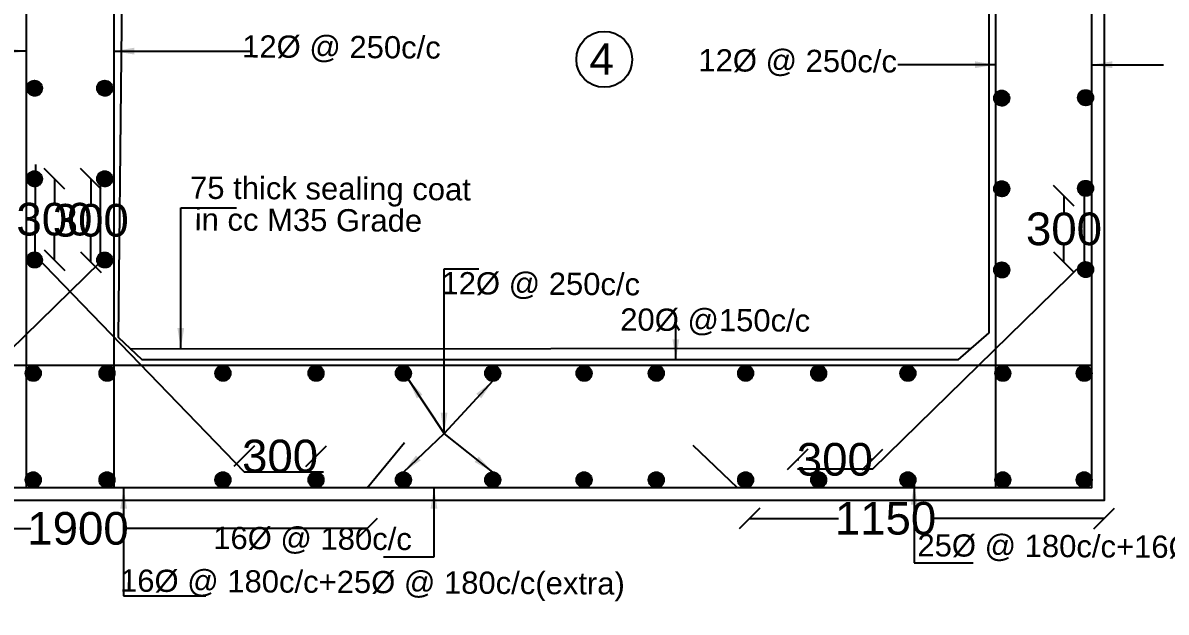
# Model space of a CAD drawing. Header units: millimetres. Extents: x 5124 to 3877021, y 2311 to 45953129.
# Drawn here: x 3868483 to 3873741, y 45940703 to 45943410 of the extents above; entities that cross this region are included whole.
import ezdxf

# ---------------------------------------------------------------- set-up
doc = ezdxf.new("R2010")
doc.units = ezdxf.units.MM
doc.header["$MEASUREMENT"] = 0
doc.layers.add('DIMENSION', color=7, linetype='Continuous')
doc.layers.add('DRAWING', color=7, linetype='Continuous')
doc.styles.get("Standard").update_dxf_attribs({"font": 'arial.ttf', "height": 150})
doc.dimstyles.get("Standard").update_dxf_attribs({"dimtxt": 200, "dimasz": 110, "dimexe": 0.18, "dimexo": 0.0625, "dimgap": 0.09, "dimtad": 0, "dimtih": 1, "dimtoh": 1, "dimdec": 0, "dimzin": 0, "dimdsep": 46, "dimtxsty": 'Standard', "dimblk": 'OBLIQUE', "dimcen": 0.09, "dimse1": 1, "dimse2": 1, "dimadec": 0, "dimazin": 0, "dimtfac": 1, "dimtdec": 0, "dimtofl": 0, "dimtmove": 0, "dimatfit": 3, "dimfxl": 1, "dimtolj": 1, "dimtzin": 0, "dimarcsym": 0})

# ---------------------------------------------------------------- blocks, each defined once
blk = doc.blocks.new('_Oblique')
at = {"color": 0, "linetype": 'ByBlock', "lineweight": -2}
blk.add_line((-0.5, -0.5), (0.5, 0.5), dxfattribs=at)
blk = doc.blocks.new('*D147')
at = {"layer": 'Defpoints', "color": 0, "transparency": 16777216}
for p in [(3868536.6, 45942694), (3868536.6, 45942320.8), (3868628.3, 45942320.8)]:
    blk.add_point(p, dxfattribs=at)
at = {"layer": 'DIMENSION', "color": 0, "lineweight": -2, "transparency": 16777216}
for p, q in [((3868628.3, 45942694), (3868628.3, 45942584)), ((3868628.3, 45942320.8), (3868628.3, 45942430.7))]:
    blk.add_line(p, q, dxfattribs=at)
at = {"layer": 'DIMENSION', "color": 0, "lineweight": -2, "transparency": 16777216, "xscale": 95, "yscale": 95, "zscale": 95}
for p, rotation in [((3868628.3, 45942694), 90), ((3868628.3, 45942320.8), 270)]:
    blk.add_blockref('_Oblique', p, dxfattribs=dict(at, rotation=rotation))
at = {"layer": 'DIMENSION', "color": 0, "transparency": 16777216, "insert": (3868628.3, 45942507.4), "char_height": 150, "attachment_point": 5}
blk.add_mtext('\\A1;300', dxfattribs=at)
blk = doc.blocks.new('*D148')
at = {"layer": 'Defpoints', "color": 0, "transparency": 16777216}
for p in [(3868795.5, 45942694), (3868859.6, 45942694), (3868837.9, 45942310.7)]:
    blk.add_point(p, dxfattribs=at)
at = {"layer": 'DIMENSION', "color": 0, "lineweight": -2, "transparency": 16777216}
for p, q in [((3868795.5, 45942694), (3868795.5, 45942579)), ((3868795.5, 45942310.7), (3868795.5, 45942425.7))]:
    blk.add_line(p, q, dxfattribs=at)
at = {"layer": 'DIMENSION', "color": 0, "lineweight": -2, "transparency": 16777216, "xscale": 95, "yscale": 95, "zscale": 95}
for p, rotation in [((3868795.5, 45942694), 90), ((3868795.5, 45942310.7), 270)]:
    blk.add_blockref('_Oblique', p, dxfattribs=dict(at, rotation=rotation))
at = {"layer": 'DIMENSION', "color": 0, "transparency": 16777216, "insert": (3868795.5, 45942502.4), "char_height": 150, "attachment_point": 5}
blk.add_mtext('\\A1;300', dxfattribs=at)
blk = doc.blocks.new('*D154')
at = {"layer": 'Defpoints', "color": 0, "transparency": 16777216}
for p in [(3873271.3, 45942615.1), (3873370.5, 45942615.1), (3873363.7, 45942310.7)]:
    blk.add_point(p, dxfattribs=at)
at = {"layer": 'DIMENSION', "color": 0, "lineweight": -2, "transparency": 16777216}
for p, q in [((3873271.3, 45942615.1), (3873271.3, 45942539.6)), ((3873271.3, 45942310.7), (3873271.3, 45942386.2))]:
    blk.add_line(p, q, dxfattribs=at)
at = {"layer": 'DIMENSION', "color": 0, "lineweight": -2, "transparency": 16777216, "xscale": 95, "yscale": 95, "zscale": 95}
for p, rotation in [((3873271.3, 45942615.1), 90), ((3873271.3, 45942310.7), 270)]:
    blk.add_blockref('_Oblique', p, dxfattribs=dict(at, rotation=rotation))
at = {"layer": 'DIMENSION', "color": 0, "transparency": 16777216, "insert": (3873271.3, 45942462.9), "char_height": 150, "attachment_point": 5}
blk.add_mtext('\\A1;300', dxfattribs=at)
blk = doc.blocks.new('*D155')
at = {"layer": 'Defpoints', "color": 0, "transparency": 16777216}
for p in [(3872045, 45941403.9), (3872045, 45941359.4), (3872389.9, 45941359.4)]:
    blk.add_point(p, dxfattribs=at)
at = {"layer": 'DIMENSION', "color": 0, "lineweight": -2, "transparency": 16777216}
for p, q in [((3872045, 45941403.9), (3872052, 45941403.9)), ((3872389.9, 45941403.9), (3872382.9, 45941403.9))]:
    blk.add_line(p, q, dxfattribs=at)
at = {"layer": 'DIMENSION', "color": 0, "lineweight": -2, "transparency": 16777216, "xscale": 95, "yscale": 95, "zscale": 95, "rotation": 180}
blk.add_blockref('_Oblique', (3872045, 45941403.9), dxfattribs=at)
at = {"layer": 'DIMENSION', "color": 0, "lineweight": -2, "transparency": 16777216, "xscale": 95, "yscale": 95, "zscale": 95}
blk.add_blockref('_Oblique', (3872389.9, 45941403.9), dxfattribs=at)
at = {"layer": 'DIMENSION', "color": 0, "transparency": 16777216, "insert": (3872217.5, 45941403.9), "char_height": 150, "attachment_point": 5}
blk.add_mtext('\\A1;300', dxfattribs=at)
blk = doc.blocks.new('*D156')
at = {"layer": 'Defpoints', "color": 0, "transparency": 16777216}
for p in [(3871824.6, 45941273.9), (3873456, 45941215.8), (3873456, 45941132.9)]:
    blk.add_point(p, dxfattribs=at)
at = {"layer": 'DIMENSION', "color": 0, "lineweight": -2, "transparency": 16777216}
for p, q in [((3871824.6, 45941132.9), (3872233.9, 45941132.9)), ((3873456, 45941132.9), (3872667.4, 45941132.9))]:
    blk.add_line(p, q, dxfattribs=at)
at = {"layer": 'DIMENSION', "color": 0, "lineweight": -2, "transparency": 16777216, "xscale": 95, "yscale": 95, "zscale": 95, "rotation": 180}
blk.add_blockref('_Oblique', (3871824.6, 45941132.9), dxfattribs=at)
at = {"layer": 'DIMENSION', "color": 0, "lineweight": -2, "transparency": 16777216, "xscale": 95, "yscale": 95, "zscale": 95}
blk.add_blockref('_Oblique', (3873456, 45941132.9), dxfattribs=at)
at = {"layer": 'DIMENSION', "color": 0, "transparency": 16777216, "insert": (3872450.6, 45941132.9), "char_height": 150, "attachment_point": 5}
blk.add_mtext('\\A1;1150', dxfattribs=at)
blk = doc.blocks.new('*D121')
at = {"layer": 'Defpoints', "color": 0, "transparency": 16777216}
for p in [(3867321, 45941273.9), (3870067.2, 45941273.9), (3870067.2, 45941086.7)]:
    blk.add_point(p, dxfattribs=at)
at = {"layer": 'DIMENSION', "color": 0, "lineweight": -2, "transparency": 16777216}
for p, q in [((3867321, 45941086.7), (3868520.1, 45941086.7)), ((3870067.2, 45941086.7), (3868953.6, 45941086.7))]:
    blk.add_line(p, q, dxfattribs=at)
at = {"layer": 'DIMENSION', "color": 0, "lineweight": -2, "transparency": 16777216, "xscale": 95, "yscale": 95, "zscale": 95, "rotation": 180}
blk.add_blockref('_Oblique', (3867321, 45941086.7), dxfattribs=at)
at = {"layer": 'DIMENSION', "color": 0, "lineweight": -2, "transparency": 16777216, "xscale": 95, "yscale": 95, "zscale": 95}
blk.add_blockref('_Oblique', (3870067.2, 45941086.7), dxfattribs=at)
at = {"layer": 'DIMENSION', "color": 0, "transparency": 16777216, "insert": (3868736.8, 45941086.7), "char_height": 150, "attachment_point": 5}
blk.add_mtext('\\A1;1900', dxfattribs=at)
blk = doc.blocks.new('*D157')
at = {"layer": 'Defpoints', "color": 0, "transparency": 16777216}
for p in [(3869831.6, 45941419.1), (3869500.3, 45941347.7), (3869831.6, 45941345.9)]:
    blk.add_point(p, dxfattribs=at)
at = {"layer": 'DIMENSION', "color": 0, "lineweight": -2, "transparency": 16777216}
for p, q in [((3869500.3, 45941419.1), (3869500.5, 45941419.1)), ((3869831.6, 45941419.1), (3869831.5, 45941419.1))]:
    blk.add_line(p, q, dxfattribs=at)
at = {"layer": 'DIMENSION', "color": 0, "lineweight": -2, "transparency": 16777216, "xscale": 95, "yscale": 95, "zscale": 95, "rotation": 180}
blk.add_blockref('_Oblique', (3869500.3, 45941419.1), dxfattribs=at)
at = {"layer": 'DIMENSION', "color": 0, "lineweight": -2, "transparency": 16777216, "xscale": 95, "yscale": 95, "zscale": 95}
blk.add_blockref('_Oblique', (3869831.6, 45941419.1), dxfattribs=at)
at = {"layer": 'DIMENSION', "color": 0, "transparency": 16777216, "insert": (3869666, 45941419.1), "char_height": 150, "attachment_point": 5}
blk.add_mtext('\\A1;300', dxfattribs=at)
blk = doc.blocks.new('*D122')
at = {"layer": 'Defpoints', "color": 0, "transparency": 16777216}
for p in [(3873456, 45946251.1), (3873456, 45946088.7), (3872956.3, 45940264.5)]:
    blk.add_point(p, dxfattribs=at)
at = {"layer": 'DIMENSION', "color": 0, "lineweight": -2, "transparency": 16777216}
for p, q in [((3872956.3, 45946088.7), (3873090.5, 45946088.7)), ((3873456, 45946088.7), (3873421.5, 45946088.7))]:
    blk.add_line(p, q, dxfattribs=at)
at = {"layer": 'DIMENSION', "color": 0, "lineweight": -2, "transparency": 16777216, "xscale": 95, "yscale": 95, "zscale": 95, "rotation": 180}
blk.add_blockref('_Oblique', (3872956.3, 45946088.7), dxfattribs=at)
at = {"layer": 'DIMENSION', "color": 0, "lineweight": -2, "transparency": 16777216, "xscale": 95, "yscale": 95, "zscale": 95}
blk.add_blockref('_Oblique', (3873456, 45946088.7), dxfattribs=at)
at = {"layer": 'DIMENSION', "color": 0, "transparency": 16777216, "insert": (3873256, 45946088.7), "char_height": 150, "attachment_point": 5}
blk.add_mtext('\\A1;350', dxfattribs=at)
blk = doc.blocks.new('*D160')
at = {"layer": 'Defpoints', "color": 0, "lineweight": -2, "transparency": 16777216}
for p, q in [((3874905.1, 45944768.4), (3874905.1, 45943763.7)), ((3874905.1, 45941871.6), (3874905.1, 45943610.4))]:
    blk.add_line(p, q, dxfattribs=at)
at = {"layer": 'Defpoints', "color": 0, "transparency": 16777216}
for p in [(3873398, 45944768.4), (3873398, 45941871.6), (3874905.1, 45941871.6)]:
    blk.add_point(p, dxfattribs=at)
at = {"layer": 'Defpoints', "color": 0, "lineweight": -2, "transparency": 16777216, "xscale": 95, "yscale": 95, "zscale": 95}
for p, rotation in [((3874905.1, 45944768.4), 90), ((3874905.1, 45941871.6), 270)]:
    blk.add_blockref('_Oblique', p, dxfattribs=dict(at, rotation=rotation))
at = {"layer": 'Defpoints', "color": 0, "transparency": 16777216, "insert": (3874905.1, 45943687.1), "char_height": 150, "attachment_point": 5}
blk.add_mtext('\\A1;1500', dxfattribs=at)

msp = doc.modelspace()

# ---------------------------------------------------------------- hatches: boundary and pattern name
at = {"layer": 'DRAWING'}
h = msp.add_hatch(dxfattribs=at)
h.set_pattern_fill('ANSI31', color=256, scale=0.463851, style=0)
h.set_pattern_definition([(45, (2201402.53053, 24631483.18082), (-0.04099901149771, 0.04099901149771), [])])
h.paths.add_polyline_path([(3868571.7, 45943110.4, 0.958694), (3868501.6, 45943113.4), (3868501.6, 45943107.5, 0.958694)])
h = msp.add_hatch(dxfattribs=at)
h.set_pattern_fill('ANSI31', color=256, scale=0.463851, style=0)
h.set_pattern_definition([(45, (2201725.512206, 24631483.18082), (-0.04099901149771, 0.04099901149771), [])])
h.paths.add_polyline_path([(3868894.7, 45943110.4, 0.958694), (3868824.6, 45943113.4), (3868824.6, 45943107.5, 0.958694)])
h = msp.add_hatch(dxfattribs=at)
h.set_pattern_fill('ANSI31', color=256, scale=0.463851, style=0)
h.set_pattern_definition([(45, (2205850.9952, 24631437.61524), (-0.04099901149771, 0.04099901149771), [])])
h.paths.add_polyline_path([(3873020.2, 45943064.9, 0.958694), (3872950.1, 45943067.8), (3872950.1, 45943061.9, 0.958694)])
h = msp.add_hatch(dxfattribs=at)
h.set_pattern_fill('ANSI31', color=256, scale=0.463851, style=0)
h.set_pattern_definition([(45, (2206236.43985, 24631439.39251), (-0.04099901149771, 0.04099901149771), [])])
h.paths.add_polyline_path([(3873405.6, 45943066.7, 0.958694), (3873335.5, 45943069.6), (3873335.5, 45943063.7, 0.958694)])
h = msp.add_hatch(dxfattribs=at)
h.set_pattern_fill('ANSI31', color=256, scale=0.463851, style=0)
h.set_pattern_definition([(45, (2201402.53053, 24631066.716925), (-0.04099901149771, 0.04099901149771), [])])
h.paths.add_polyline_path([(3868571.7, 45942694, 0.958694), (3868501.6, 45942696.9), (3868501.6, 45942691, 0.958694)])
h = msp.add_hatch(dxfattribs=at)
h.set_pattern_fill('ANSI31', color=256, scale=0.463851, style=0)
h.set_pattern_definition([(45, (2201725.512206, 24631066.716925), (-0.04099901149771, 0.04099901149771), [])])
h.paths.add_polyline_path([(3868894.7, 45942694, 0.958694), (3868824.6, 45942696.9), (3868824.6, 45942691, 0.958694)])
h = msp.add_hatch(dxfattribs=at)
h.set_pattern_fill('ANSI31', color=256, scale=0.463851, style=0)
h.set_pattern_definition([(45, (2205850.9952, 24631021.151344), (-0.04099901149771, 0.04099901149771), [])])
h.paths.add_polyline_path([(3873020.2, 45942648.4, 0.958694), (3872950.1, 45942651.4), (3872950.1, 45942645.5, 0.958694)])
h = msp.add_hatch(dxfattribs=at)
h.set_pattern_fill('ANSI31', color=256, scale=0.463851, style=0)
h.set_pattern_definition([(45, (2206236.43985, 24631022.928617), (-0.04099901149771, 0.04099901149771), [])])
h.paths.add_polyline_path([(3873405.6, 45942650.2, 0.958694), (3873335.5, 45942653.2), (3873335.5, 45942647.2, 0.958694)])
h = msp.add_hatch(dxfattribs=at)
h.set_pattern_fill('ANSI31', color=256, scale=0.463851, style=0)
h.set_pattern_definition([(45, (2201402.53053, 24630693.48977), (-0.04099901149771, 0.04099901149771), [])])
h.paths.add_polyline_path([(3868571.7, 45942320.8, 0.958694), (3868501.6, 45942323.7), (3868501.6, 45942317.8, 0.958694)])
h = msp.add_hatch(dxfattribs=at)
h.set_pattern_fill('ANSI31', color=256, scale=0.463851, style=0)
h.set_pattern_definition([(45, (2201725.512206, 24630693.48977), (-0.04099901149771, 0.04099901149771), [])])
h.paths.add_polyline_path([(3868894.7, 45942320.8, 0.958694), (3868824.6, 45942323.7), (3868824.6, 45942317.8, 0.958694)])
h = msp.add_hatch(dxfattribs=at)
h.set_pattern_fill('ANSI31', color=256, scale=0.463851, style=0)
h.set_pattern_definition([(45, (2205850.9952, 24630647.92419), (-0.04099901149771, 0.04099901149771), [])])
h.paths.add_polyline_path([(3873020.2, 45942275.2, 0.958694), (3872950.1, 45942278.2), (3872950.1, 45942272.2, 0.958694)])
h = msp.add_hatch(dxfattribs=at)
h.set_pattern_fill('ANSI31', color=256, scale=0.463851, style=0)
h.set_pattern_definition([(45, (2206236.43985, 24630649.701463), (-0.04099901149771, 0.04099901149771), [])])
h.paths.add_polyline_path([(3873405.6, 45942277, 0.958694), (3873335.5, 45942279.9), (3873335.5, 45942274, 0.958694)])
h = msp.add_hatch(dxfattribs=at)
h.set_pattern_fill('ANSI31', color=256, scale=0.463851, style=0)
h.set_pattern_definition([(45, (2201396.726847, 24630172.96353), (-0.04099901149771, 0.04099901149771), [])])
h.paths.add_polyline_path([(3868565.9, 45941800.2, 0.958694), (3868495.8, 45941803.2), (3868495.8, 45941797.3, 0.958694)])
h = msp.add_hatch(dxfattribs=at)
h.set_pattern_fill('ANSI31', color=256, scale=0.463851, style=0)
h.set_pattern_definition([(45, (2201735.96333, 24630172.96353), (-0.04099901149771, 0.04099901149771), [])])
h.paths.add_polyline_path([(3868905.2, 45941800.2, 0.958694), (3868835, 45941803.2), (3868835, 45941797.3, 0.958694)])
h = msp.add_hatch(dxfattribs=at)
h.set_pattern_fill('ANSI31', color=256, scale=0.463851, style=0)
h.set_pattern_definition([(45, (2202269.33241, 24630172.96353), (-0.04099901149771, 0.04099901149771), [])])
h.paths.add_polyline_path([(3869438.5, 45941800.2, 0.958694), (3869368.4, 45941803.2), (3869368.4, 45941797.3, 0.958694)])
h = msp.add_hatch(dxfattribs=at)
h.set_pattern_fill('ANSI31', color=256, scale=0.463851, style=0)
h.set_pattern_definition([(45, (2202697.37564, 24630172.96353), (-0.04099901149771, 0.04099901149771), [])])
h.paths.add_polyline_path([(3869866.6, 45941800.2, 0.958694), (3869796.4, 45941803.2), (3869796.4, 45941797.3, 0.958694)])
h = msp.add_hatch(dxfattribs=at)
h.set_pattern_fill('ANSI31', color=256, scale=0.463851, style=0)
h.set_pattern_definition([(45, (2203099.384743, 24630172.96353), (-0.04099901149771, 0.04099901149771), [])])
h.paths.add_polyline_path([(3870268.6, 45941800.2, 0.958694), (3870198.4, 45941803.2), (3870198.4, 45941797.3, 0.958694)])
h = msp.add_hatch(dxfattribs=at)
h.set_pattern_fill('ANSI31', color=256, scale=0.463851, style=0)
h.set_pattern_definition([(45, (2203510.248093, 24630172.96353), (-0.04099901149771, 0.04099901149771), [])])
h.paths.add_polyline_path([(3870679.4, 45941800.2, 0.958694), (3870609.3, 45941803.2), (3870609.3, 45941797.3, 0.958694)])
h = msp.add_hatch(dxfattribs=at)
h.set_pattern_fill('ANSI31', color=256, scale=0.463851, style=0)
h.set_pattern_definition([(45, (2203930.22999, 24630172.96353), (-0.04099901149771, 0.04099901149771), [])])
h.paths.add_polyline_path([(3871099.4, 45941800.2, 0.958694), (3871029.3, 45941803.2), (3871029.3, 45941797.3, 0.958694)])
h = msp.add_hatch(dxfattribs=at)
h.set_pattern_fill('ANSI31', color=256, scale=0.463851, style=0)
h.set_pattern_definition([(45, (2204262.26414, 24630172.96353), (-0.04099901149771, 0.04099901149771), [])])
h.paths.add_polyline_path([(3871431.5, 45941800.2, 0.958694), (3871361.3, 45941803.2), (3871361.3, 45941797.3, 0.958694)])
h = msp.add_hatch(dxfattribs=at)
h.set_pattern_fill('ANSI31', color=256, scale=0.463851, style=0)
h.set_pattern_definition([(45, (2204673.12749, 24630172.96353), (-0.04099901149771, 0.04099901149771), [])])
h.paths.add_polyline_path([(3871842.3, 45941800.2, 0.958694), (3871772.2, 45941803.2), (3871772.2, 45941797.3, 0.958694)])
h = msp.add_hatch(dxfattribs=at)
h.set_pattern_fill('ANSI31', color=256, scale=0.463851, style=0)
h.set_pattern_definition([(45, (2205009.126226, 24630172.96353), (-0.04099901149771, 0.04099901149771), [])])
h.paths.add_polyline_path([(3872178.3, 45941800.2, 0.958694), (3872108.2, 45941803.2), (3872108.2, 45941797.3, 0.958694)])
h = msp.add_hatch(dxfattribs=at)
h.set_pattern_fill('ANSI31', color=256, scale=0.463851, style=0)
h.set_pattern_definition([(45, (2205419.19666, 24630172.96353), (-0.04099901149771, 0.04099901149771), [])])
h.paths.add_polyline_path([(3872588.4, 45941800.2, 0.958694), (3872518.3, 45941803.2), (3872518.3, 45941797.3, 0.958694)])
h = msp.add_hatch(dxfattribs=at)
h.set_pattern_fill('ANSI31', color=256, scale=0.463851, style=0)
h.set_pattern_definition([(45, (2205856.02805, 24630172.96353), (-0.04099901149771, 0.04099901149771), [])])
h.paths.add_polyline_path([(3873025.2, 45941800.2, 0.958694), (3872955.1, 45941803.2), (3872955.1, 45941797.3, 0.958694)])
h = msp.add_hatch(dxfattribs=at)
h.set_pattern_fill('ANSI31', color=256, scale=0.463851, style=0)
h.set_pattern_definition([(45, (2206230.08682, 24630172.96353), (-0.04099901149771, 0.04099901149771), [])])
h.paths.add_polyline_path([(3873399.3, 45941800.2, 0.958694), (3873329.1, 45941803.2), (3873329.1, 45941797.3, 0.958694)])
h = msp.add_hatch(dxfattribs=at)
h.set_pattern_fill('ANSI31', color=256, scale=0.463851, style=0)
h.set_pattern_definition([(45, (2201396.726847, 24629683.508905), (-0.04099901149771, 0.04099901149771), [])])
h.paths.add_polyline_path([(3868565.9, 45941310.8, 0.958694), (3868495.8, 45941313.7), (3868495.8, 45941307.8, 0.958694)])
h = msp.add_hatch(dxfattribs=at)
h.set_pattern_fill('ANSI31', color=256, scale=0.463851, style=0)
h.set_pattern_definition([(45, (2201735.96333, 24629683.508905), (-0.04099901149771, 0.04099901149771), [])])
h.paths.add_polyline_path([(3868905.2, 45941310.8, 0.958694), (3868835, 45941313.7), (3868835, 45941307.8, 0.958694)])
h = msp.add_hatch(dxfattribs=at)
h.set_pattern_fill('ANSI31', color=256, scale=0.463851, style=0)
h.set_pattern_definition([(45, (2202269.33241, 24629683.508905), (-0.04099901149771, 0.04099901149771), [])])
h.paths.add_polyline_path([(3869438.5, 45941310.8, 0.958694), (3869368.4, 45941313.7), (3869368.4, 45941307.8, 0.958694)])
h = msp.add_hatch(dxfattribs=at)
h.set_pattern_fill('ANSI31', color=256, scale=0.463851, style=0)
h.set_pattern_definition([(45, (2202697.37564, 24629683.508905), (-0.04099901149771, 0.04099901149771), [])])
h.paths.add_polyline_path([(3869866.6, 45941310.8, 0.958694), (3869796.4, 45941313.7), (3869796.4, 45941307.8, 0.958694)])
h = msp.add_hatch(dxfattribs=at)
h.set_pattern_fill('ANSI31', color=256, scale=0.463851, style=0)
h.set_pattern_definition([(45, (2203099.384743, 24629683.508905), (-0.04099901149771, 0.04099901149771), [])])
h.paths.add_polyline_path([(3870268.6, 45941310.8, 0.958694), (3870198.4, 45941313.7), (3870198.4, 45941307.8, 0.958694)])
h = msp.add_hatch(dxfattribs=at)
h.set_pattern_fill('ANSI31', color=256, scale=0.463851, style=0)
h.set_pattern_definition([(45, (2203510.248093, 24629683.508905), (-0.04099901149771, 0.04099901149771), [])])
h.paths.add_polyline_path([(3870679.4, 45941310.8, 0.958694), (3870609.3, 45941313.7), (3870609.3, 45941307.8, 0.958694)])
h = msp.add_hatch(dxfattribs=at)
h.set_pattern_fill('ANSI31', color=256, scale=0.463851, style=0)
h.set_pattern_definition([(45, (2203930.22999, 24629683.508905), (-0.04099901149771, 0.04099901149771), [])])
h.paths.add_polyline_path([(3871099.4, 45941310.8, 0.958694), (3871029.3, 45941313.7), (3871029.3, 45941307.8, 0.958694)])
h = msp.add_hatch(dxfattribs=at)
h.set_pattern_fill('ANSI31', color=256, scale=0.463851, style=0)
h.set_pattern_definition([(45, (2204262.26414, 24629683.508905), (-0.04099901149771, 0.04099901149771), [])])
h.paths.add_polyline_path([(3871431.5, 45941310.8, 0.958694), (3871361.3, 45941313.7), (3871361.3, 45941307.8, 0.958694)])
h = msp.add_hatch(dxfattribs=at)
h.set_pattern_fill('ANSI31', color=256, scale=0.463851, style=0)
h.set_pattern_definition([(45, (2204673.12749, 24629683.508905), (-0.04099901149771, 0.04099901149771), [])])
h.paths.add_polyline_path([(3871842.3, 45941310.8, 0.958694), (3871772.2, 45941313.7), (3871772.2, 45941307.8, 0.958694)])
h = msp.add_hatch(dxfattribs=at)
h.set_pattern_fill('ANSI31', color=256, scale=0.463851, style=0)
h.set_pattern_definition([(45, (2205009.126226, 24629683.508905), (-0.04099901149771, 0.04099901149771), [])])
h.paths.add_polyline_path([(3872178.3, 45941310.8, 0.958694), (3872108.2, 45941313.7), (3872108.2, 45941307.8, 0.958694)])
h = msp.add_hatch(dxfattribs=at)
h.set_pattern_fill('ANSI31', color=256, scale=0.463851, style=0)
h.set_pattern_definition([(45, (2205419.19666, 24629683.508905), (-0.04099901149771, 0.04099901149771), [])])
h.paths.add_polyline_path([(3872588.4, 45941310.8, 0.958694), (3872518.3, 45941313.7), (3872518.3, 45941307.8, 0.958694)])
h = msp.add_hatch(dxfattribs=at)
h.set_pattern_fill('ANSI31', color=256, scale=0.463851, style=0)
h.set_pattern_definition([(45, (2205856.02805, 24629683.508905), (-0.04099901149771, 0.04099901149771), [])])
h.paths.add_polyline_path([(3873025.2, 45941310.8, 0.958694), (3872955.1, 45941313.7), (3872955.1, 45941307.8, 0.958694)])
h = msp.add_hatch(dxfattribs=at)
h.set_pattern_fill('ANSI31', color=256, scale=0.463851, style=0)
h.set_pattern_definition([(45, (2206230.08682, 24629683.508905), (-0.04099901149771, 0.04099901149771), [])])
h.paths.add_polyline_path([(3873399.3, 45941310.8, 0.958694), (3873329.1, 45941313.7), (3873329.1, 45941307.8, 0.958694)])

# ---------------------------------------------------------------- linework, layer by layer
at = {"layer": 'DIMENSION'}
for points in [[(3864455.6, 45945345.4), (3873456, 45945345.4), (3873456, 45941215.8), (3864455.6, 45941215.8)], [(3864397.6, 45945287.4), (3873398, 45945287.4), (3873398, 45941273.9), (3864397.6, 45941273.9)], [(3868497.6, 45945287.4), (3868497.6, 45941273.9)], [(3868900.9, 45945287.4), (3868900.9, 45941273.9)], [(3872956.3, 45945287.4), (3872956.3, 45941273.9)], [(3864397.6, 45941836.9), (3873398, 45941836.9)], [(3870067.2, 45941273.9), (3870237.6, 45941482.8)], [(3871769.9, 45941273.9), (3871566.3, 45941469)]]:
    msp.add_lwpolyline(points, dxfattribs=at)
msp.add_circle((3871157.1, 45943242.8), 128.5, dxfattribs=at)
at = {"layer": 'DRAWING'}
for points in [[(3869120.6, 45944724.3), (3872777.7, 45944724.1), (3872925.9, 45944570), (3872925.9, 45941985.5), (3872783, 45941861.7), (3869031.8, 45941861.7), (3868922.5, 45941964.9), (3868950.4, 45944545.8), (3869120.6, 45944724.3)], [(3868541.1, 45942759.5), (3868538.9, 45942342.7), (3869500.3, 45941347.7), (3869866.2, 45941347.7)], [(3868837.9, 45942662.2), (3868837.9, 45942310.7), (3867864.1, 45941359.4), (3867519.2, 45941359.4)], [(3873363.7, 45942662.2), (3873363.7, 45942310.7), (3872389.9, 45941359.4), (3872045, 45941359.4)], [(3868977.2, 45941913.3), (3872846.2, 45941916.4)]]:
    msp.add_lwpolyline(points, dxfattribs=at)
for centre in [(3868536.6, 45943110.4), (3868859.6, 45943110.4), (3872985.1, 45943064.9), (3873370.5, 45943066.7), (3868536.6, 45942694), (3868859.6, 45942694), (3872985.1, 45942648.4), (3873370.5, 45942650.2), (3868536.6, 45942320.8), (3868859.6, 45942320.8), (3872985.1, 45942275.2), (3873370.5, 45942277), (3868530.8, 45941800.2), (3868870, 45941800.2), (3869403.4, 45941800.2), (3869831.4, 45941800.2), (3870233.5, 45941800.2), (3870644.3, 45941800.2), (3871064.3, 45941800.2), (3871396.3, 45941800.2), (3871807.2, 45941800.2), (3872143.2, 45941800.2), (3872553.3, 45941800.2), (3872990.1, 45941800.2), (3873364.2, 45941800.2), (3868530.8, 45941310.8), (3868870, 45941310.8), (3869403.4, 45941310.8), (3869831.4, 45941310.8), (3870233.5, 45941310.8), (3870644.3, 45941310.8), (3871064.3, 45941310.8), (3871396.3, 45941310.8), (3871807.2, 45941310.8), (3872143.2, 45941310.8), (3872553.3, 45941310.8), (3872990.1, 45941310.8), (3873364.2, 45941310.8)]:
    msp.add_circle(centre, 35.1, dxfattribs=at)

# ---------------------------------------------------------------- texts
for s, height, p in [('12Ø @ 250c/c ', 102.047, (3869491.4, 45943251.7)), ('4', 144.5, (3871088.7, 45943172.5)), ('12Ø @ 250c/c ', 102.047, (3871589.6, 45943188)), ('75 thick sealing coat', 102.047, (3869251.8, 45942602.2)), ('in cc M35 Grade', 102.047, (3869273.4, 45942456.7)), ('12Ø @ 250c/c ', 102.047, (3870408.1, 45942163.8)), ('20Ø @150c/c', 102.047, (3871230.2, 45941996.7)), ('16Ø @ 180c/c ', 102.047, (3869358.4, 45940993.1)), ('25Ø @ 180c/c+16Ø @ 180c/c', 102.047, (3872597, 45940959.2)), ('16Ø @ 180c/c+25Ø @ 180c/c(extra)', 102.047, (3868929.8, 45940796.9))]:
    msp.add_text(s, height=height, rotation=359.6571, dxfattribs=at).set_placement(p)

# ---------------------------------------------------------------- dimensions: what is measured, and where the dimension line sits
at = {"layer": 'Defpoints'}
dim = msp.add_linear_dim(base=(3874905.1, 45941871.6), p1=(3873398, 45944768.4), p2=(3873398, 45941871.6), angle=90, text='1500', dimstyle='Standard', override={"dimasz": 95, "dimfxl": 2000, "dimarcsym": 1}, dxfattribs=at)
dim.commit()
dim.dimension.update_dxf_attribs({"geometry": '*D160', "text_midpoint": (3874905.1, 45943687.1), "dimtype": 160})
at = {"layer": 'DIMENSION'}
for base, p1, p2, text, picture, middle in [((3873456, 45946088.7), (3872956.3, 45940264.5), (3873456, 45946251.1), '350', '*D122', (3873256, 45946088.7)), ((3870067.2, 45941086.7), (3867321, 45941273.9), (3870067.2, 45941273.9), '1900', '*D121', (3868736.8, 45941086.7)), ((3873456, 45941132.9), (3871824.6, 45941273.9), (3873456, 45941215.8), '1150', '*D156', (3872450.6, 45941132.9))]:
    dim = msp.add_linear_dim(base=base, p1=p1, p2=p2, text=text, dimstyle='Standard', override={"dimasz": 95, "dimfxl": 2000, "dimarcsym": 1}, dxfattribs=at)
    dim.commit()
    dim.dimension.update_dxf_attribs({"geometry": picture, "text_midpoint": middle, "dimtype": 160})
for base, p1, p2, picture, middle in [((3868628.3, 45942320.8), (3868536.6, 45942694), (3868536.6, 45942320.8), '*D147', (3868628.3, 45942507.4)), ((3868795.5, 45942694), (3868837.9, 45942310.7), (3868859.6, 45942694), '*D148', (3868795.5, 45942502.4)), ((3873271.3, 45942615.1), (3873363.7, 45942310.7), (3873370.5, 45942615.1), '*D154', (3873271.3, 45942462.9))]:
    dim = msp.add_linear_dim(base=base, p1=p1, p2=p2, angle=90, text='300', dimstyle='Standard', override={"dimasz": 95, "dimfxl": 2000, "dimarcsym": 1}, dxfattribs=at)
    dim.commit()
    dim.dimension.update_dxf_attribs({"geometry": picture, "text_midpoint": middle})
for base, p1, p2, picture, middle in [((3869831.6, 45941419.1), (3869500.3, 45941347.7), (3869831.6, 45941345.9), '*D157', (3869666, 45941419.1)), ((3872045, 45941403.9), (3872389.9, 45941359.4), (3872045, 45941359.4), '*D155', (3872217.5, 45941403.9))]:
    dim = msp.add_linear_dim(base=base, p1=p1, p2=p2, text='300', dimstyle='Standard', override={"dimasz": 95, "dimfxl": 2000, "dimarcsym": 1}, dxfattribs=at)
    dim.commit()
    dim.dimension.update_dxf_attribs({"geometry": picture, "text_midpoint": middle})

# ---------------------------------------------------------------- leaders
at = {"layer": 'DRAWING'}
for points in [[(3868497.6, 45943280.6), (3868165.2, 45943280.6)], [(3868900.9, 45943280.6), (3869534.1, 45943280.6)], [(3872956.3, 45943218.2), (3872507.1, 45943218.2)], [(3873398, 45943218.2), (3873728.9, 45943218.2)], [(3869209.5, 45941913.5), (3869209.5, 45942559.9), (3869465.9, 45942559.9)], [(3870420.2, 45941524.1), (3870420.2, 45942280.1), (3870580.2, 45942280.1)], [(3871486.6, 45941861.7), (3871485.8, 45942022.8), (3871501.3, 45941998.9)], [(3870255.4, 45941772.8), (3870420.2, 45941524.1)], [(3870644.3, 45941765.1), (3870420.2, 45941524.1)], [(3870233.5, 45941345.9), (3870420.2, 45941524.1)], [(3870644.3, 45941345.9), (3870420.2, 45941524.1)], [(3868946.6, 45941273.9), (3868946.6, 45940777.8), (3869324.2, 45940777.8)], [(3870373.9, 45941273.9), (3870373.9, 45940955), (3870142.3, 45940955)], [(3872582.4, 45941291.2), (3872582.4, 45940928.5), (3872854.2, 45940928.5)]]:
    msp.add_leader(points, dimstyle='Standard', override={"dimasz": 95, "dimgap": 0.09, "dimtad": 0, "dimfxl": 2000, "dimarcsym": 1}, dxfattribs=at)

doc.saveas('drawing.dxf')
